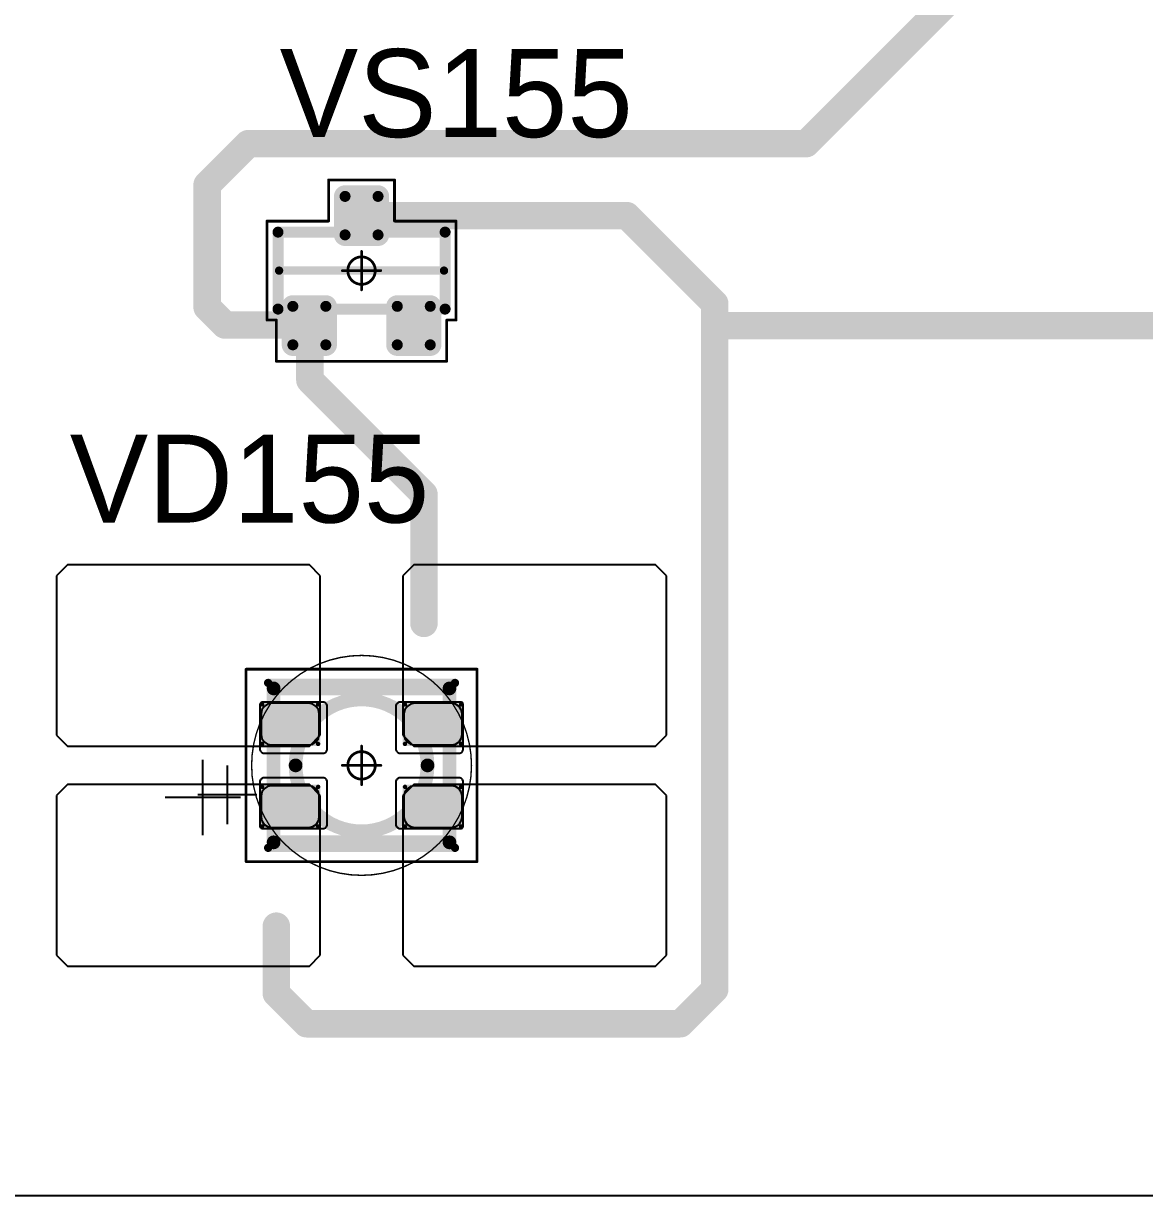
# Model space of a CAD drawing. Header units: millimetres. Extents: x 0 to 400, y 0 to 514.
# Drawn here: x 173.85 to 194.25, y 24.67 to 46 of the extents above; entities that cross this region are included whole.
import ezdxf

# ---------------------------------------------------------------- set-up
doc = ezdxf.new("R2010")
doc.units = ezdxf.units.MM
for name, color, linetype in [('Mechanical13', 56, 'Continuous'), ('Mechanical15', 56, 'Continuous'), ('Mechanical2', 216, 'Continuous'), ('TopLayer', 1, 'Continuous'), ('TopOverlay', 2, 'Continuous'), ('TopPaste', 8, 'Continuous'), ('TopSolder', 216, 'Continuous')]:
    doc.layers.add(name, color=color, linetype=linetype)

# ---------------------------------------------------------------- blocks, each defined once
blk = doc.blocks.new('SOT23_27')
at = {"layer": 'Mechanical13', "const_width": 0.2}
for points in [[(-0.7, 1.52), (0.7, 1.52)], [(-0.7, 1.52), (-0.7, -1.52)], [(0.7, 1.52), (0.7, -1.52)], [(-0.7, -1.52), (0.7, -1.52)]]:
    blk.add_lwpolyline(points, dxfattribs=at)
at = {"layer": 'Mechanical13', "const_width": 0.1}
for points in [[(-0.75, 1.52, 1), (-0.65, 1.52, 1)], [(-0.75, 1.52, 1), (-0.65, 1.52, 1)], [(0.65, 1.52, 1), (0.75, 1.52, 1)], [(0.65, 1.52, 1), (0.75, 1.52, 1)], [(-0.75, -1.52, 1), (-0.65, -1.52, 1)], [(-0.75, -1.52, 1), (-0.65, -1.52, 1)], [(0.65, -1.52, 1), (0.75, -1.52, 1)], [(0.65, -1.52, 1), (0.75, -1.52, 1)]]:
    blk.add_lwpolyline(points, format="xyb", close=True, dxfattribs=at)
at = {"layer": 'Mechanical15', "const_width": 0.05}
for points in [[(-0.9, 1.72), (-0.9, 1.55)], [(-0.9, 1.72), (0.9, 1.72)], [(0.9, 1.72), (0.9, 0.6)], [(-1.65, 1.55), (-1.65, -1.55)], [(-1.65, 1.55), (-0.9, 1.55)], [(0.9, 0.6), (1.65, 0.6)], [(1.65, 0.6), (1.65, -0.6)], [(0, 0.35), (0, -0.35)], [(-0.35, 0), (0.35, 0)], [(0.9, -0.6), (1.65, -0.6)], [(0.9, -0.6), (0.9, -1.72)], [(-1.65, -1.55), (-0.9, -1.55)], [(-0.9, -1.55), (-0.9, -1.72)], [(-0.9, -1.72), (0.9, -1.72)]]:
    blk.add_lwpolyline(points, dxfattribs=at)
at = {"layer": 'Mechanical15'}
for points, const_width in [([(-0.913, 1.72, 1), (-0.888, 1.72, 1)], 0.025), ([(-0.913, 1.72, 1), (-0.888, 1.72, 1)], 0.025), ([(0.888, 1.72, 1), (0.913, 1.72, 1)], 0.025), ([(0.888, 1.72, 1), (0.913, 1.72, 1)], 0.025), ([(-1.662, 1.55, 1), (-1.637, 1.55, 1)], 0.025), ([(-1.662, 1.55, 1), (-1.637, 1.55, 1)], 0.025), ([(-0.913, 1.55, 1), (-0.888, 1.55, 1)], 0.025), ([(-0.913, 1.55, 1), (-0.888, 1.55, 1)], 0.025), ([(0.888, 0.6, 1), (0.913, 0.6, 1)], 0.025), ([(0.888, 0.6, 1), (0.913, 0.6, 1)], 0.025), ([(1.637, 0.6, 1), (1.662, 0.6, 1)], 0.025), ([(1.637, 0.6, 1), (1.662, 0.6, 1)], 0.025), ([(0.25, 0, 1), (-0.25, 0, 1)], 0.05), ([(-0.012, 0.35, 1), (0.012, 0.35, 1)], 0.025), ([(-0.362, 0, 1), (-0.337, 0, 1)], 0.025), ([(-0.262, 0, 1), (-0.238, 0, 1)], 0.025), ([(0.238, 0, 1), (0.262, 0, 1)], 0.025), ([(0.337, 0, 1), (0.362, 0, 1)], 0.025), ([(-0.012, -0.35, 1), (0.012, -0.35, 1)], 0.025), ([(0.888, -0.6, 1), (0.913, -0.6, 1)], 0.025), ([(0.888, -0.6, 1), (0.913, -0.6, 1)], 0.025), ([(1.637, -0.6, 1), (1.662, -0.6, 1)], 0.025), ([(1.637, -0.6, 1), (1.662, -0.6, 1)], 0.025), ([(-1.662, -1.55, 1), (-1.637, -1.55, 1)], 0.025), ([(-1.662, -1.55, 1), (-1.637, -1.55, 1)], 0.025), ([(-0.913, -1.55, 1), (-0.888, -1.55, 1)], 0.025), ([(-0.913, -1.55, 1), (-0.888, -1.55, 1)], 0.025), ([(-0.913, -1.72, 1), (-0.888, -1.72, 1)], 0.025), ([(-0.913, -1.72, 1), (-0.888, -1.72, 1)], 0.025), ([(0.888, -1.72, 1), (0.913, -1.72, 1)], 0.025), ([(0.888, -1.72, 1), (0.913, -1.72, 1)], 0.025)]:
    blk.add_lwpolyline(points, format="xyb", close=True, dxfattribs=dict(at, const_width=const_width))
at = {"layer": 'TopLayer', "const_width": 0.1}
for points in [[(-1.4, 1.25, 1), (-1.3, 1.25, 1)], [(-0.7, 1.25, 1), (-0.6, 1.25, 1)], [(-1.4, 0.65, 1), (-1.3, 0.65, 1)], [(-0.7, 0.65, 1), (-0.6, 0.65, 1)], [(0.6, 0.3, 1), (0.7, 0.3, 1)], [(1.3, 0.3, 1), (1.4, 0.3, 1)], [(0.6, -0.3, 1), (0.7, -0.3, 1)], [(1.3, -0.3, 1), (1.4, -0.3, 1)], [(-1.4, -0.65, 1), (-1.3, -0.65, 1)], [(-0.7, -0.65, 1), (-0.6, -0.65, 1)], [(-1.4, -1.25, 1), (-1.3, -1.25, 1)], [(-0.7, -1.25, 1), (-0.6, -1.25, 1)]]:
    blk.add_lwpolyline(points, format="xyb", close=True, dxfattribs=at)
at = {"layer": 'TopLayer'}
for points in [[(-1.35, 1.35), (-1.35, 0.55), (-0.65, 1.35), (-0.65, 0.55)], [(-1.45, 1.25), (-1.45, 0.65), (-0.55, 1.25), (-0.55, 0.65)], [(0.55, 0.3), (0.55, -0.3), (1.45, 0.3), (1.45, -0.3)], [(0.65, 0.4), (0.65, -0.4), (1.35, 0.4), (1.35, -0.4)], [(-1.35, -0.55), (-1.35, -1.35), (-0.65, -0.55), (-0.65, -1.35)], [(-1.45, -0.65), (-1.45, -1.25), (-0.55, -0.65), (-0.55, -1.25)]]:
    blk.add_solid(points, dxfattribs=at)
at = {"layer": 'TopOverlay', "const_width": 0.15}
blk.add_lwpolyline([(0, 1.5), (0, -1.5)], dxfattribs=at)
at = {"layer": 'TopOverlay', "const_width": 0.075}
for points in [[(-0.038, 1.5, 1), (0.038, 1.5, 1)], [(-0.038, -1.5, 1), (0.038, -1.5, 1)]]:
    blk.add_lwpolyline(points, format="xyb", close=True, dxfattribs=at)
at = {"layer": 'TopPaste', "const_width": 0.075}
for points in [[(-1.387, 1.25, 1), (-1.313, 1.25, 1)], [(-0.687, 1.25, 1), (-0.613, 1.25, 1)], [(-1.387, 0.65, 1), (-1.313, 0.65, 1)], [(-0.687, 0.65, 1), (-0.613, 0.65, 1)], [(0.613, 0.3, 1), (0.687, 0.3, 1)], [(1.313, 0.3, 1), (1.387, 0.3, 1)], [(0.613, -0.3, 1), (0.687, -0.3, 1)], [(1.313, -0.3, 1), (1.387, -0.3, 1)], [(-1.387, -0.65, 1), (-1.313, -0.65, 1)], [(-0.687, -0.65, 1), (-0.613, -0.65, 1)], [(-1.387, -1.25, 1), (-1.313, -1.25, 1)], [(-0.687, -1.25, 1), (-0.613, -1.25, 1)]]:
    blk.add_lwpolyline(points, format="xyb", close=True, dxfattribs=at)
at = {"layer": 'TopPaste'}
for points in [[(-1.35, 1.325), (-1.35, 0.575), (-0.65, 1.325), (-0.65, 0.575)], [(-1.425, 1.25), (-1.425, 0.65), (-0.575, 1.25), (-0.575, 0.65)], [(0.575, 0.3), (0.575, -0.3), (1.425, 0.3), (1.425, -0.3)], [(0.65, 0.375), (0.65, -0.375), (1.35, 0.375), (1.35, -0.375)], [(-1.35, -0.575), (-1.35, -1.325), (-0.65, -0.575), (-0.65, -1.325)], [(-1.425, -0.65), (-1.425, -1.25), (-0.575, -0.65), (-0.575, -1.25)]]:
    blk.add_solid(points, dxfattribs=at)
at = {"layer": 'TopSolder', "const_width": 0.202}
for points in [[(-1.451, 1.25, 1), (-1.249, 1.25, 1)], [(-0.751, 1.25, 1), (-0.549, 1.25, 1)], [(-1.451, 0.65, 1), (-1.249, 0.65, 1)], [(-0.751, 0.65, 1), (-0.549, 0.65, 1)], [(0.549, 0.3, 1), (0.751, 0.3, 1)], [(1.249, 0.3, 1), (1.451, 0.3, 1)], [(0.549, -0.3, 1), (0.751, -0.3, 1)], [(1.249, -0.3, 1), (1.451, -0.3, 1)], [(-1.451, -0.65, 1), (-1.249, -0.65, 1)], [(-0.751, -0.65, 1), (-0.549, -0.65, 1)], [(-1.451, -1.25, 1), (-1.249, -1.25, 1)], [(-0.751, -1.25, 1), (-0.549, -1.25, 1)]]:
    blk.add_lwpolyline(points, format="xyb", close=True, dxfattribs=at)
at = {"layer": 'TopSolder'}
for points in [[(-1.35, 1.452), (-1.35, 0.448), (-0.65, 1.452), (-0.65, 0.448)], [(-1.552, 1.25), (-1.552, 0.65), (-0.448, 1.25), (-0.448, 0.65)], [(0.65, 0.502), (0.65, -0.502), (1.35, 0.502), (1.35, -0.502)], [(0.448, 0.3), (0.448, -0.3), (1.552, 0.3), (1.552, -0.3)], [(-1.35, -0.448), (-1.35, -1.452), (-0.65, -0.448), (-0.65, -1.452)], [(-1.552, -0.65), (-1.552, -1.25), (-0.448, -0.65), (-0.448, -1.25)]]:
    blk.add_solid(points, dxfattribs=at)
blk = doc.blocks.new('E65F_200')
at = {"layer": 'Mechanical13'}
for p, q in [((2.441, 1.071), (2.441, 0)), ((1.905, 0.536), (2.976, 0.536))]:
    blk.add_line(p, q, dxfattribs=at)
at = {"layer": 'Mechanical13', "const_width": 0.25}
for points in [[(-1.6, 1.4), (-1.6, -1.4)], [(1.6, 1.4), (-1.6, 1.4)], [(1.6, 1.4), (1.6, -1.4)], [(1.6, -1.4), (-1.6, -1.4)]]:
    blk.add_lwpolyline(points, dxfattribs=at)
at = {"layer": 'Mechanical13'}
for points, const_width in [([(-1.663, 1.4, 1), (-1.538, 1.4, 1)], 0.125), ([(-1.663, 1.4, 1), (-1.538, 1.4, 1)], 0.125), ([(1.537, 1.4, 1), (1.662, 1.4, 1)], 0.125), ([(1.537, 1.4, 1), (1.662, 1.4, 1)], 0.125), ([(1.2, 0, 1), (-1.2, 0, 1)], 0.25), ([(-1.263, 0, 1), (-1.138, 0, 1)], 0.125), ([(1.137, 0, 1), (1.262, 0, 1)], 0.125), ([(-1.663, -1.4, 1), (-1.538, -1.4, 1)], 0.125), ([(-1.663, -1.4, 1), (-1.538, -1.4, 1)], 0.125), ([(1.537, -1.4, 1), (1.662, -1.4, 1)], 0.125), ([(1.537, -1.4, 1), (1.662, -1.4, 1)], 0.125)]:
    blk.add_lwpolyline(points, format="xyb", close=True, dxfattribs=dict(at, const_width=const_width))
at = {"layer": 'Mechanical15', "const_width": 0.05}
for points in [[(2.1, 1.75), (-2.1, 1.75)], [(-2.1, 1.75), (-2.1, -1.75)], [(2.1, 1.75), (2.1, -1.75)], [(0, -0.35), (0, 0.35)], [(0, -0.35), (0, 0.35)], [(0.35, 0), (-0.35, 0)], [(0.35, 0), (-0.35, 0)], [(2.1, -1.75), (-2.1, -1.75)]]:
    blk.add_lwpolyline(points, dxfattribs=at)
at = {"layer": 'Mechanical15'}
for points, const_width in [([(-2.113, 1.75, 1), (-2.088, 1.75, 1)], 0.025), ([(-2.113, 1.75, 1), (-2.088, 1.75, 1)], 0.025), ([(2.087, 1.75, 1), (2.112, 1.75, 1)], 0.025), ([(2.087, 1.75, 1), (2.112, 1.75, 1)], 0.025), ([(0.25, 0, 1), (-0.25, 0, 1)], 0.05), ([(0.25, 0, 1), (-0.25, 0, 1)], 0.05), ([(-0.013, 0.35, 1), (0.012, 0.35, 1)], 0.025), ([(-0.013, 0.35, 1), (0.012, 0.35, 1)], 0.025), ([(-0.363, 0, 1), (-0.338, 0, 1)], 0.025), ([(-0.363, 0, 1), (-0.338, 0, 1)], 0.025), ([(-0.263, 0, 1), (-0.238, 0, 1)], 0.025), ([(-0.263, 0, 1), (-0.238, 0, 1)], 0.025), ([(0.237, 0, 1), (0.262, 0, 1)], 0.025), ([(0.237, 0, 1), (0.262, 0, 1)], 0.025), ([(0.337, 0, 1), (0.362, 0, 1)], 0.025), ([(0.337, 0, 1), (0.362, 0, 1)], 0.025), ([(-0.013, -0.35, 1), (0.012, -0.35, 1)], 0.025), ([(-0.013, -0.35, 1), (0.012, -0.35, 1)], 0.025), ([(-2.113, -1.75, 1), (-2.088, -1.75, 1)], 0.025), ([(-2.113, -1.75, 1), (-2.088, -1.75, 1)], 0.025), ([(2.087, -1.75, 1), (2.112, -1.75, 1)], 0.025), ([(2.087, -1.75, 1), (2.112, -1.75, 1)], 0.025)]:
    blk.add_lwpolyline(points, format="xyb", close=True, dxfattribs=dict(at, const_width=const_width))
at = {"layer": 'TopLayer'}
for p, q in [((-5.35, 3.65), (-5.55, 3.45)), ((-0.95, 3.65), (-5.35, 3.65)), ((-5.35, 3.65), (-5.35, 3.65)), ((-0.75, 3.45), (-0.95, 3.65)), ((0.95, 3.65), (0.75, 3.45)), ((5.35, 3.65), (0.95, 3.65)), ((0.95, 3.65), (0.95, 3.65)), ((5.55, 3.45), (5.35, 3.65)), ((-5.55, 3.45), (-5.55, 3.45)), ((-5.55, 3.45), (-5.55, 0.55)), ((-0.75, 0.55), (-0.75, 3.45)), ((0.75, 3.45), (0.75, 3.45)), ((0.75, 3.45), (0.75, 0.55)), ((5.55, 0.55), (5.55, 3.45)), ((-5.55, 0.55), (-5.35, 0.35)), ((-0.95, 0.35), (-0.75, 0.55)), ((0.75, 0.55), (0.95, 0.35)), ((5.35, 0.35), (5.55, 0.55)), ((-5.35, 0.35), (-0.95, 0.35)), ((0.95, 0.35), (5.35, 0.35)), ((-5.35, -0.35), (-5.55, -0.55)), ((-0.95, -0.35), (-5.35, -0.35)), ((-5.35, -0.35), (-5.35, -0.35)), ((-0.75, -0.55), (-0.95, -0.35)), ((0.95, -0.35), (0.75, -0.55)), ((5.35, -0.35), (0.95, -0.35)), ((0.95, -0.35), (0.95, -0.35)), ((5.55, -0.55), (5.35, -0.35)), ((-5.55, -0.55), (-5.55, -0.55)), ((-5.55, -0.55), (-5.55, -3.45)), ((-0.75, -3.45), (-0.75, -0.55)), ((0.75, -0.55), (0.75, -0.55)), ((0.75, -0.55), (0.75, -3.45)), ((5.55, -3.45), (5.55, -0.55)), ((-5.55, -3.45), (-5.35, -3.65)), ((-0.95, -3.65), (-0.75, -3.45)), ((0.75, -3.45), (0.95, -3.65)), ((5.35, -3.65), (5.55, -3.45)), ((-5.35, -3.65), (-0.95, -3.65)), ((0.95, -3.65), (5.35, -3.65))]:
    blk.add_line(p, q, dxfattribs=at)
at = {"layer": 'TopLayer', "const_width": 0.04}
for points in [[(-1.83, 1.11, 1), (-1.79, 1.11, 1)], [(-0.81, 1.11, 1), (-0.77, 1.11, 1)], [(0.77, 1.11, 1), (0.81, 1.11, 1)], [(1.79, 1.11, 1), (1.83, 1.11, 1)], [(-1.83, 0.39, 1), (-1.79, 0.39, 1)], [(-0.81, 0.39, 1), (-0.77, 0.39, 1)], [(0.77, 0.39, 1), (0.81, 0.39, 1)], [(1.79, 0.39, 1), (1.83, 0.39, 1)], [(-1.83, -0.39, 1), (-1.79, -0.39, 1)], [(-0.81, -0.39, 1), (-0.77, -0.39, 1)], [(0.77, -0.39, 1), (0.81, -0.39, 1)], [(1.79, -0.39, 1), (1.83, -0.39, 1)], [(-1.83, -1.11, 1), (-1.79, -1.11, 1)], [(-0.81, -1.11, 1), (-0.77, -1.11, 1)], [(0.77, -1.11, 1), (0.81, -1.11, 1)], [(1.79, -1.11, 1), (1.83, -1.11, 1)]]:
    blk.add_lwpolyline(points, format="xyb", close=True, dxfattribs=at)
at = {"layer": 'TopLayer'}
for points in [[(-1.85, 1.11), (-1.85, 0.39), (-0.75, 1.11), (-0.75, 0.39)], [(-1.81, 1.15), (-1.81, 0.35), (-0.79, 1.15), (-0.79, 0.35)], [(0.75, 1.11), (0.75, 0.39), (1.85, 1.11), (1.85, 0.39)], [(0.79, 1.15), (0.79, 0.35), (1.81, 1.15), (1.81, 0.35)], [(-1.85, -0.39), (-1.85, -1.11), (-0.75, -0.39), (-0.75, -1.11)], [(-1.81, -0.35), (-1.81, -1.15), (-0.79, -0.35), (-0.79, -1.15)], [(0.75, -0.39), (0.75, -1.11), (1.85, -0.39), (1.85, -1.11)], [(0.79, -0.35), (0.79, -1.15), (1.81, -0.35), (1.81, -1.15)]]:
    blk.add_solid(points, dxfattribs=at)
at = {"layer": 'TopOverlay'}
for p, q in [((2.886, 1.271), (2.886, -0.1)), ((2.2, 0.586), (3.571, 0.586))]:
    blk.add_line(p, q, dxfattribs=at)
at = {"layer": 'TopOverlay', "const_width": 0.15}
for points in [[(1.7, 1.5), (-1.7, 1.5)], [(1.7, -1.5), (-1.7, -1.5)]]:
    blk.add_lwpolyline(points, dxfattribs=at)
at = {"layer": 'TopOverlay', "const_width": 0.075}
for points in [[(-1.738, 1.5, 1), (-1.663, 1.5, 1)], [(1.662, 1.5, 1), (1.737, 1.5, 1)], [(-1.738, -1.5, 1), (-1.663, -1.5, 1)], [(1.662, -1.5, 1), (1.737, -1.5, 1)]]:
    blk.add_lwpolyline(points, format="xyb", close=True, dxfattribs=at)
at = {"layer": 'TopPaste'}
for p, q in [((-1.773, 1.073), (-1.814, 1.011)), ((-1.711, 1.114), (-1.773, 1.073)), ((-1.638, 1.129), (-1.711, 1.114)), ((-0.963, 1.129), (-1.638, 1.129)), ((-0.889, 1.114), (-0.963, 1.129)), ((-0.827, 1.073), (-0.889, 1.114)), ((-0.786, 1.011), (-0.827, 1.073)), ((0.827, 1.073), (0.786, 1.011)), ((0.889, 1.114), (0.827, 1.073)), ((0.962, 1.129), (0.889, 1.114)), ((1.637, 1.129), (0.962, 1.129)), ((1.711, 1.114), (1.637, 1.129)), ((1.773, 1.073), (1.711, 1.114)), ((1.814, 1.011), (1.773, 1.073)), ((-1.814, 1.011), (-1.829, 0.938)), ((-1.829, 0.938), (-1.829, 0.562)), ((-0.771, 0.938), (-0.786, 1.011)), ((-0.771, 0.562), (-0.771, 0.938)), ((0.786, 1.011), (0.771, 0.938)), ((0.771, 0.938), (0.771, 0.562)), ((1.829, 0.938), (1.814, 1.011)), ((1.829, 0.562), (1.829, 0.938)), ((-1.829, 0.562), (-1.814, 0.489)), ((-1.814, 0.489), (-1.773, 0.427)), ((-1.773, 0.427), (-1.711, 0.386)), ((-0.889, 0.386), (-0.827, 0.427)), ((-0.827, 0.427), (-0.786, 0.489)), ((-0.786, 0.489), (-0.771, 0.562)), ((0.771, 0.562), (0.786, 0.489)), ((0.786, 0.489), (0.827, 0.427)), ((0.827, 0.427), (0.889, 0.386)), ((1.711, 0.386), (1.773, 0.427)), ((1.773, 0.427), (1.814, 0.489)), ((1.814, 0.489), (1.829, 0.562)), ((-1.711, 0.386), (-1.638, 0.371)), ((-1.638, 0.371), (-0.963, 0.371)), ((-0.963, 0.371), (-0.889, 0.386)), ((0.889, 0.386), (0.962, 0.371)), ((0.962, 0.371), (1.637, 0.371)), ((1.637, 0.371), (1.711, 0.386)), ((-1.711, -0.386), (-1.773, -0.427)), ((-1.638, -0.371), (-1.711, -0.386)), ((-0.963, -0.371), (-1.638, -0.371)), ((-0.889, -0.386), (-0.963, -0.371)), ((-0.827, -0.427), (-0.889, -0.386)), ((0.889, -0.386), (0.827, -0.427)), ((0.962, -0.371), (0.889, -0.386)), ((1.637, -0.371), (0.962, -0.371)), ((1.711, -0.386), (1.637, -0.371)), ((1.773, -0.427), (1.711, -0.386)), ((-1.814, -0.489), (-1.829, -0.563)), ((-1.829, -0.563), (-1.829, -0.938)), ((-1.773, -0.427), (-1.814, -0.489)), ((-0.786, -0.489), (-0.827, -0.427)), ((-0.771, -0.563), (-0.786, -0.489)), ((-0.771, -0.938), (-0.771, -0.563)), ((0.786, -0.489), (0.771, -0.563)), ((0.771, -0.563), (0.771, -0.938)), ((0.827, -0.427), (0.786, -0.489)), ((1.814, -0.489), (1.773, -0.427)), ((1.829, -0.563), (1.814, -0.489)), ((1.829, -0.938), (1.829, -0.563)), ((-1.829, -0.938), (-1.814, -1.011)), ((-1.814, -1.011), (-1.773, -1.073)), ((-0.827, -1.073), (-0.786, -1.011)), ((-0.786, -1.011), (-0.771, -0.938)), ((0.771, -0.938), (0.786, -1.011)), ((0.786, -1.011), (0.827, -1.073)), ((1.773, -1.073), (1.814, -1.011)), ((1.814, -1.011), (1.829, -0.938)), ((-1.773, -1.073), (-1.711, -1.114)), ((-1.711, -1.114), (-1.638, -1.129)), ((-1.638, -1.129), (-0.963, -1.129)), ((-0.963, -1.129), (-0.889, -1.114)), ((-0.889, -1.114), (-0.827, -1.073)), ((0.827, -1.073), (0.889, -1.114)), ((0.889, -1.114), (0.962, -1.129)), ((0.962, -1.129), (1.637, -1.129)), ((1.637, -1.129), (1.711, -1.114)), ((1.711, -1.114), (1.773, -1.073))]:
    blk.add_line(p, q, dxfattribs=at)
at = {"layer": 'TopSolder'}
for p, q in [((-1.842, 1.129), (-1.85, 1.111)), ((-1.85, 1.111), (-1.85, 1.101)), ((-1.85, 1.101), (-1.85, 1.101)), ((-1.85, 1.101), (-1.85, 0.301)), ((-1.828, 1.143), (-1.842, 1.129)), ((-1.81, 1.151), (-1.828, 1.143)), ((-1.8, 1.151), (-1.81, 1.151)), ((-0.7, 1.151), (-1.8, 1.151)), ((-0.685, 1.151), (-0.7, 1.151)), ((-0.7, 1.151), (-0.7, 1.151)), ((-0.658, 1.139), (-0.685, 1.151)), ((-0.636, 1.118), (-0.658, 1.139)), ((-0.625, 1.09), (-0.636, 1.118)), ((-0.625, 1.076), (-0.625, 1.09)), ((-0.625, 0.301), (-0.625, 1.076)), ((0.636, 1.118), (0.625, 1.09)), ((0.625, 1.09), (0.625, 1.076)), ((0.625, 1.076), (0.625, 1.076)), ((0.625, 1.076), (0.625, 0.301)), ((0.657, 1.139), (0.636, 1.118)), ((0.685, 1.151), (0.657, 1.139)), ((0.7, 1.151), (0.685, 1.151)), ((1.8, 1.151), (0.7, 1.151)), ((1.81, 1.151), (1.8, 1.151)), ((1.8, 1.151), (1.8, 1.151)), ((1.828, 1.143), (1.81, 1.151)), ((1.842, 1.129), (1.828, 1.143)), ((1.85, 1.111), (1.842, 1.129)), ((1.85, 1.101), (1.85, 1.111)), ((1.85, 0.301), (1.85, 1.101)), ((-1.85, 0.301), (-1.85, 0.286)), ((-1.85, 0.286), (-1.839, 0.258)), ((-1.839, 0.258), (-1.818, 0.237)), ((-1.818, 0.237), (-1.79, 0.226)), ((-1.79, 0.226), (-1.775, 0.226)), ((-1.775, 0.226), (-1.775, 0.226)), ((-1.775, 0.226), (-0.7, 0.226)), ((-0.7, 0.226), (-0.685, 0.226)), ((-0.685, 0.226), (-0.658, 0.237)), ((-0.658, 0.237), (-0.636, 0.258)), ((-0.636, 0.258), (-0.625, 0.286)), ((-0.625, 0.286), (-0.625, 0.301)), ((-0.625, 0.301), (-0.625, 0.301)), ((0.625, 0.301), (0.625, 0.286)), ((0.625, 0.286), (0.636, 0.258)), ((0.636, 0.258), (0.657, 0.237)), ((0.657, 0.237), (0.685, 0.226)), ((0.685, 0.226), (0.7, 0.226)), ((0.7, 0.226), (0.7, 0.226)), ((0.7, 0.226), (1.775, 0.226)), ((1.775, 0.226), (1.79, 0.226)), ((1.79, 0.226), (1.817, 0.237)), ((1.817, 0.237), (1.839, 0.258)), ((1.839, 0.258), (1.85, 0.286)), ((1.85, 0.286), (1.85, 0.301)), ((1.85, 0.301), (1.85, 0.301)), ((-1.839, -0.257), (-1.85, -0.284)), ((-1.85, -0.284), (-1.85, -0.299)), ((-1.85, -0.299), (-1.85, -0.299)), ((-1.85, -0.299), (-1.85, -1.099)), ((-1.818, -0.236), (-1.839, -0.257)), ((-1.79, -0.224), (-1.818, -0.236)), ((-1.775, -0.224), (-1.79, -0.224)), ((-0.7, -0.224), (-1.775, -0.224)), ((-0.685, -0.224), (-0.7, -0.224)), ((-0.7, -0.224), (-0.7, -0.224)), ((-0.658, -0.236), (-0.685, -0.224)), ((-0.636, -0.257), (-0.658, -0.236)), ((-0.625, -0.284), (-0.636, -0.257)), ((-0.625, -0.299), (-0.625, -0.284)), ((-0.625, -1.074), (-0.625, -0.299)), ((0.636, -0.257), (0.625, -0.284)), ((0.625, -0.284), (0.625, -0.299)), ((0.625, -0.299), (0.625, -0.299)), ((0.625, -0.299), (0.625, -1.074)), ((0.657, -0.236), (0.636, -0.257)), ((0.685, -0.224), (0.657, -0.236)), ((0.7, -0.224), (0.685, -0.224)), ((1.775, -0.224), (0.7, -0.224)), ((1.79, -0.224), (1.775, -0.224)), ((1.775, -0.224), (1.775, -0.224)), ((1.817, -0.236), (1.79, -0.224)), ((1.839, -0.257), (1.817, -0.236)), ((1.85, -0.284), (1.839, -0.257)), ((1.85, -0.299), (1.85, -0.284)), ((1.85, -1.099), (1.85, -0.299)), ((-1.85, -1.099), (-1.85, -1.109)), ((-1.85, -1.109), (-1.842, -1.128)), ((-1.842, -1.128), (-1.828, -1.142)), ((-1.828, -1.142), (-1.81, -1.149)), ((-1.81, -1.149), (-1.8, -1.149)), ((-1.8, -1.149), (-0.7, -1.149)), ((-1.8, -1.149), (-1.8, -1.149)), ((-0.7, -1.149), (-0.685, -1.149)), ((-0.685, -1.149), (-0.658, -1.138)), ((-0.658, -1.138), (-0.636, -1.117)), ((-0.636, -1.117), (-0.625, -1.089)), ((-0.625, -1.089), (-0.625, -1.074)), ((-0.625, -1.074), (-0.625, -1.074)), ((0.625, -1.074), (0.625, -1.089)), ((0.625, -1.089), (0.636, -1.117)), ((0.636, -1.117), (0.657, -1.138)), ((0.657, -1.138), (0.685, -1.149)), ((0.685, -1.149), (0.7, -1.149)), ((0.7, -1.149), (1.8, -1.149)), ((0.7, -1.149), (0.7, -1.149)), ((1.8, -1.149), (1.81, -1.149)), ((1.81, -1.149), (1.828, -1.142)), ((1.828, -1.142), (1.842, -1.128)), ((1.842, -1.128), (1.85, -1.109)), ((1.85, -1.109), (1.85, -1.099)), ((1.85, -1.099), (1.85, -1.099))]:
    blk.add_line(p, q, dxfattribs=at)

msp = doc.modelspace()

# ---------------------------------------------------------------- linework, layer by layer
at = {"layer": 'Mechanical2'}
for points, const_width in [([(182, 32.5, 1), (178, 32.5, 1)], 0.0254), ([(180, 34.5, 1), (180, 34.5, 1)], 0.0005), ([(177.994, 32.5, 1), (178.006, 32.5, 1)], 0.0127), ([(178, 32.5, 1), (178, 32.5, 1)], 0.0005), ([(181.994, 32.5, 1), (182.006, 32.5, 1)], 0.0127), ([(182, 32.5, 1), (182, 32.5, 1)], 0.0005), ([(180, 30.5, 1), (180, 30.5, 1)], 0.0005)]:
    msp.add_lwpolyline(points, format="xyb", close=True, dxfattribs=dict(at, const_width=const_width))
at = {"layer": 'Mechanical2', "const_width": 0.001}
for points in [[(180, 30.5), (180, 34.5)], [(178, 32.5), (182, 32.5)]]:
    msp.add_lwpolyline(points, dxfattribs=at)
at = {"layer": 'TopLayer'}
msp.add_line((12.5, 24.675), (387.5, 24.675), dxfattribs=at)
at = {"layer": 'TopLayer', "const_width": 0.5}
for points in [[(188.09, 43.81), (193.79, 49.51)], [(177.19, 43.06), (177.94, 43.81)], [(177.94, 43.81), (188.09, 43.81)], [(177.19, 40.835), (177.19, 43.06)], [(180, 42.5), (184.825, 42.5)], [(184.825, 42.5), (186.425, 40.9)], [(186.425, 40.575), (186.425, 40.9)], [(177.19, 40.835), (177.515, 40.51)], [(177.515, 40.51), (179.04, 40.51)], [(179.06, 39.508), (179.06, 40.49)], [(186.425, 28.425), (186.425, 40.575)], [(186.5, 40.5), (199.05, 40.5)], [(179.06, 39.508), (181.135, 37.433)], [(181.135, 35.083), (181.135, 37.433)], [(178.45, 28.35), (178.45, 29.575)], [(178.45, 28.35), (179, 27.8)], [(185.8, 27.8), (186.425, 28.425)], [(179, 27.8), (185.8, 27.8)]]:
    msp.add_lwpolyline(points, dxfattribs=at)
at = {"layer": 'TopLayer', "const_width": 0.25}
for points in [[(177.815, 43.81, 1), (178.065, 43.81, 1)], [(177.815, 43.81, 1), (178.065, 43.81, 1)], [(187.965, 43.81, 1), (188.215, 43.81, 1)], [(187.965, 43.81, 1), (188.215, 43.81, 1)], [(177.065, 43.06, 1), (177.315, 43.06, 1)], [(177.065, 43.06, 1), (177.315, 43.06, 1)], [(179.875, 42.5, 1), (180.125, 42.5, 1)], [(184.7, 42.5, 1), (184.95, 42.5, 1)], [(184.7, 42.5, 1), (184.95, 42.5, 1)], [(186.3, 40.9, 1), (186.55, 40.9, 1)], [(186.3, 40.9, 1), (186.55, 40.9, 1)], [(177.065, 40.835, 1), (177.315, 40.835, 1)], [(177.065, 40.835, 1), (177.315, 40.835, 1)], [(177.39, 40.51, 1), (177.64, 40.51, 1)], [(177.39, 40.51, 1), (177.64, 40.51, 1)], [(178.915, 40.51, 1), (179.165, 40.51, 1)], [(178.935, 40.49, 1), (179.185, 40.49, 1)], [(186.3, 40.575, 1), (186.55, 40.575, 1)], [(186.3, 40.575, 1), (186.55, 40.575, 1)], [(186.375, 40.5, 1), (186.625, 40.5, 1)], [(178.935, 39.508, 1), (179.185, 39.508, 1)], [(178.935, 39.508, 1), (179.185, 39.508, 1)], [(181.01, 37.433, 1), (181.26, 37.433, 1)], [(181.01, 37.433, 1), (181.26, 37.433, 1)], [(181.01, 35.083, 1), (181.26, 35.083, 1)], [(178.325, 29.575, 1), (178.575, 29.575, 1)], [(178.325, 28.35, 1), (178.575, 28.35, 1)], [(178.325, 28.35, 1), (178.575, 28.35, 1)], [(186.3, 28.425, 1), (186.55, 28.425, 1)], [(186.3, 28.425, 1), (186.55, 28.425, 1)], [(178.875, 27.8, 1), (179.125, 27.8, 1)], [(178.875, 27.8, 1), (179.125, 27.8, 1)], [(185.675, 27.8, 1), (185.925, 27.8, 1)], [(185.675, 27.8, 1), (185.925, 27.8, 1)]]:
    msp.add_lwpolyline(points, format="xyb", close=True, dxfattribs=at)

# ---------------------------------------------------------------- block references
for name, p, rotation in [('SOT23_27', (180, 41.5), 90), ('E65F_200', (180, 32.5), 180)]:
    msp.add_blockref(name, p, dxfattribs=dict(rotation=rotation))

# ---------------------------------------------------------------- texts
at = {"layer": 'TopOverlay'}
for s, p in [('VS155', (178.511, 43.929)), ('VD155', (174.691, 36.917))]:
    msp.add_text(s, height=1.6, dxfattribs=at).set_placement(p)

doc.saveas('drawing.dxf')
